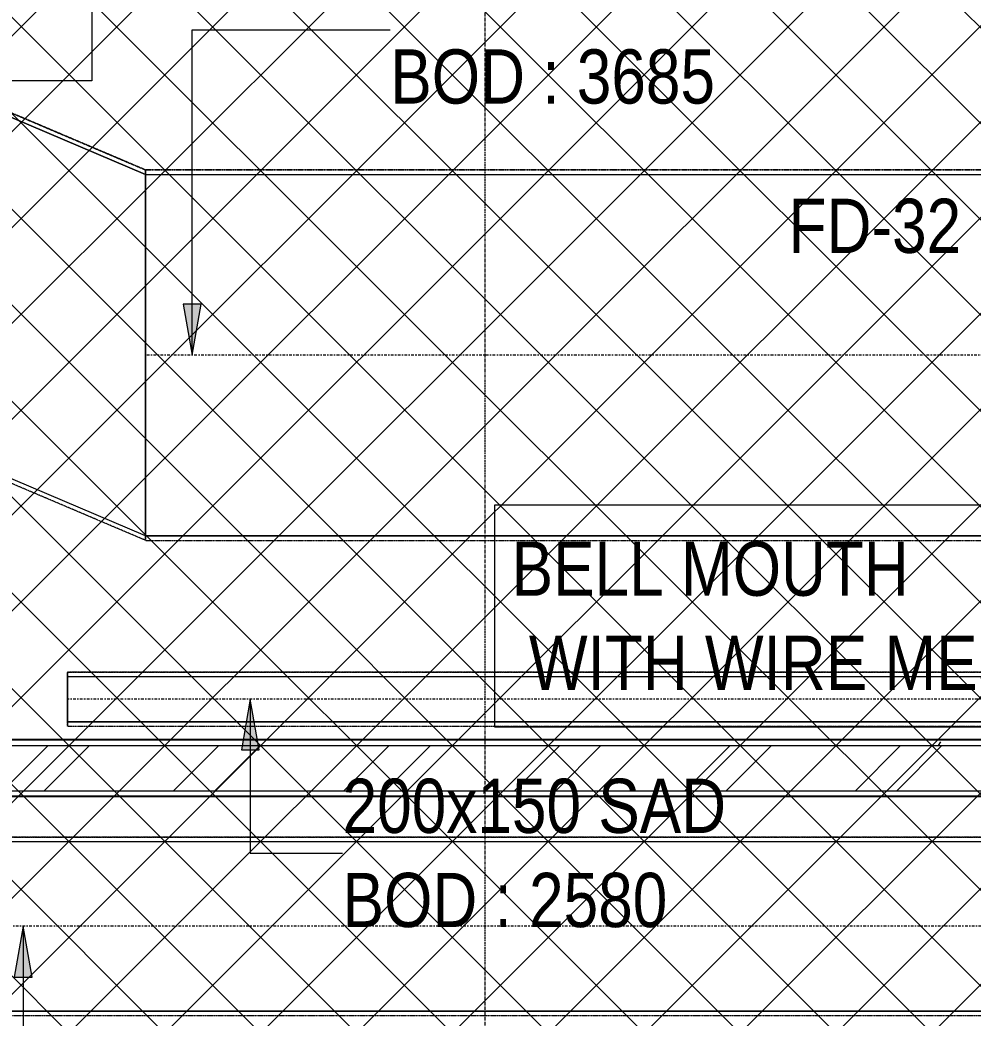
# Model space of a CAD drawing. Header units: inches. Extents: x -83664 to 20107, y -47222 to 19398.
# Drawn here: x -39030 to -34814, y -24271 to -19853 of the extents above; entities that cross this region are included whole.
import ezdxf

# ---------------------------------------------------------------- set-up
doc = ezdxf.new("R2010")
doc.units = ezdxf.units.IN
doc.header["$MEASUREMENT"] = 0
for name, pattern in [('Center', [29.999999, 12, -6, 6, -6]), ('Grid Line', [22.225, 12.7, -3.175, 3.175, -3.175]), ('Hidden 0_50', [1.0584, 0.5292, -0.5292])]:
    doc.linetypes.add(name, pattern=pattern)
for name, color, linetype, lineweight in [('A-DETL-GENF', 7, 'Continuous', 9), ('A-WALL', 7, 'Continuous', 9), ('A-WALL-PATT', 7, 'Continuous', 25), ('G-ANNO-TEXT', 7, 'Continuous', 9), ('M-HVAC-DUCT-CNTR', 7, 'Center', 9), ('M-HVAC-DUCT-IDEN', 7, 'Continuous', 18), ('S-GRID', 7, 'Continuous', 9)]:
    doc.layers.add(name, color=color, linetype=linetype, lineweight=lineweight)
doc.layers.add('M-HVAC-DUCT', color=7, linetype='Continuous', lineweight=9, true_color=0xffe97f)
doc.styles.add('Arial Narrow_21', font='ARIALN.TTF', dxfattribs={"height": 240})
pattern_1 = [(0, (0, 0), (1219.2, 304.8), [50.292, -864.108, 50.292, -864.108, -4876.8]), (0, (0, 0), (1219.2, 304.8), [-1828.8, 50.292, -1778.508, 50.292, -864.108, -2133.6]), (0, (0, 0), (1219.2, 304.8), [-4572, 50.292, -559.308, 50.292, -1473.708]), (120, (457.2, 152.4), (-873.56454, 903.4582), [50.292, -864.108, 50.292, -864.108, -4876.8]), (120, (457.2, 152.4), (-873.56454, 903.4582), [-1828.8, 50.292, -1778.508, 50.292, -864.108, -2133.6]), (120, (457.2, 152.4), (-873.56454, 903.4582), [-4572, 50.292, -559.308, 50.292, -1473.708]), (240, (609.6, 762), (-345.63546, -1208.2582), [50.292, -864.108, 50.292, -864.108, -4876.8]), (240, (609.6, 762), (-345.63546, -1208.2582), [-1828.8, 50.292, -1778.508, 50.292, -864.108, -2133.6]), (240, (609.6, 762), (-345.63546, -1208.2582), [-4572, 50.292, -559.308, 50.292, -1473.708])]

# ---------------------------------------------------------------- blocks, each defined once
blk = doc.blocks.new('M_Rec Transition - Length - Standard-9555191-FIRST FLOOR AC CONDITIONING LAYOUT - PART A')
at = {"layer": 'M-HVAC-DUCT', "color": 30, "true_color": 0xff7f00}
for p, q in [((0, 800), (0, -800)), ((0, 800), (800, 460)), ((0, 800), (800, 460)), ((0, -800), (0, 800)), ((800, -1140), (800, 460)), ((800, 460), (800, -1140)), ((0, -800), (800, -1140)), ((800, -1140), (0, -800))]:
    blk.add_line(p, q, dxfattribs=at)
blk = doc.blocks.new('TEMW-SMBZ-HO-BM-HVAC-00002_rvt-1-FIRST FLOOR AC CONDITIONING LAYOUT - PART A')
at = {"layer": 'M-HVAC-DUCT', "color": 30, "linetype": 'Hidden 0_50', "true_color": 0xff7f00}
for p, q in [((112981.4, 77855.8), (112181.4, 78195.8)), ((112181.4, 78195.8), (112981.4, 77855.8)), ((112981.4, 77855.8), (112981.4, 76215.8)), ((112981.4, 76215.8), (112981.4, 77855.8)), ((116959.4, 77855.8), (112981.4, 77855.8)), ((112981.4, 77855.8), (116959.4, 77855.8)), ((112981.4, 76215.8), (112981.4, 77855.8)), ((112981.4, 77855.8), (112981.4, 76215.8)), ((112981.4, 76215.8), (112181.4, 76555.8)), ((112981.4, 76215.8), (112181.4, 76555.8)), ((112981.4, 76215.8), (116959.4, 76215.8)), ((112981.4, 76215.8), (116959.4, 76215.8)), ((112636.5, 75632.8), (112636.5, 75392.8)), ((112636.5, 75392.8), (112636.5, 75632.8)), ((119033.5, 75632.8), (112636.5, 75632.8)), ((112636.5, 75632.8), (119033.5, 75632.8)), ((112636.5, 75392.8), (119033.5, 75392.8)), ((112636.5, 75392.8), (119033.5, 75392.8)), ((117549.4, 74902.3), (112389.3, 74902.3)), ((112389.3, 74902.3), (117549.4, 74902.3)), ((112389.3, 74112.3), (117549.4, 74112.3)), ((112389.3, 74112.3), (117549.4, 74112.3))]:
    blk.add_line(p, q, dxfattribs=at)
at = {"layer": 'M-HVAC-DUCT', "color": 30, "true_color": 0xff7f00}
for p, q in [((112981.4, 76235.8), (112981.4, 77835.8)), ((112981.4, 77835.8), (112981.4, 76235.8)), ((112981.4, 77835.8), (116959.4, 77835.8)), ((112981.4, 77835.8), (116959.4, 77835.8)), ((116959.4, 76235.8), (112981.4, 76235.8)), ((112981.4, 76235.8), (116959.4, 76235.8)), ((112636.5, 75412.8), (112636.5, 75612.8)), ((112636.5, 75612.8), (112636.5, 75412.8)), ((112636.5, 75612.8), (119033.5, 75612.8)), ((112636.5, 75612.8), (119033.5, 75612.8)), ((119033.5, 75412.8), (112636.5, 75412.8)), ((112636.5, 75412.8), (119033.5, 75412.8)), ((112389.3, 74882.3), (117549.4, 74882.3)), ((112389.3, 74882.3), (117549.4, 74882.3)), ((117549.4, 74132.3), (112389.3, 74132.3)), ((112389.3, 74132.3), (117549.4, 74132.3))]:
    blk.add_line(p, q, dxfattribs=at)
at = {"layer": 'M-HVAC-DUCT-CNTR', "color": 30, "true_color": 0xff7f00}
for p, q in [((116959.4, 77035.8), (112981.4, 77035.8)), ((119033.5, 75512.8), (112636.5, 75512.8)), ((117549.4, 74507.3), (112389.3, 74507.3))]:
    blk.add_line(p, q, dxfattribs=at)
at = {"layer": 'M-HVAC-DUCT', "color": 6, "linetype": 'Hidden 0_50', "lineweight": 9, "true_color": 0xff00ff, "rotation": 180}
blk.add_blockref('M_Rec Transition - Length - Standard-9555191-FIRST FLOOR AC CONDITIONING LAYOUT - PART A', (112981.4, 77035.8), dxfattribs=at)
blk = doc.blocks.new('TEMW-SMBZ-HO-BM-HVAC-00002_rvt-2-FIRST FLOOR AC CONDITIONING LAYOUT - PART A')
at = {"layer": 'M-HVAC-DUCT', "color": 30, "linetype": 'Hidden 0_50', "true_color": 0xff7f00}
for p, q in [((112981.4, 77855.8), (112181.4, 78195.8)), ((112181.4, 78195.8), (112981.4, 77855.8)), ((112981.4, 77855.8), (112981.4, 76215.8)), ((112981.4, 76215.8), (112981.4, 77855.8)), ((116959.4, 77855.8), (112981.4, 77855.8)), ((112981.4, 77855.8), (116959.4, 77855.8)), ((112981.4, 76215.8), (112981.4, 77855.8)), ((112981.4, 77855.8), (112981.4, 76215.8)), ((112981.4, 76215.8), (112181.4, 76555.8)), ((112981.4, 76215.8), (112181.4, 76555.8)), ((112981.4, 76215.8), (116959.4, 76215.8)), ((112981.4, 76215.8), (116959.4, 76215.8)), ((112636.5, 75632.8), (112636.5, 75392.8)), ((112636.5, 75392.8), (112636.5, 75632.8)), ((119033.5, 75632.8), (112636.5, 75632.8)), ((112636.5, 75632.8), (119033.5, 75632.8)), ((112636.5, 75392.8), (119033.5, 75392.8)), ((112636.5, 75392.8), (119033.5, 75392.8)), ((117549.4, 74902.3), (112389.3, 74902.3)), ((112389.3, 74902.3), (117549.4, 74902.3)), ((112389.3, 74112.3), (117549.4, 74112.3)), ((112389.3, 74112.3), (117549.4, 74112.3))]:
    blk.add_line(p, q, dxfattribs=at)
at = {"layer": 'M-HVAC-DUCT', "color": 30, "true_color": 0xff7f00}
for p, q in [((112981.4, 76235.8), (112981.4, 77835.8)), ((112981.4, 77835.8), (112981.4, 76235.8)), ((112981.4, 77835.8), (116959.4, 77835.8)), ((112981.4, 77835.8), (116959.4, 77835.8)), ((116959.4, 76235.8), (112981.4, 76235.8)), ((112981.4, 76235.8), (116959.4, 76235.8)), ((112636.5, 75412.8), (112636.5, 75612.8)), ((112636.5, 75612.8), (112636.5, 75412.8)), ((112636.5, 75612.8), (119033.5, 75612.8)), ((112636.5, 75612.8), (119033.5, 75612.8)), ((119033.5, 75412.8), (112636.5, 75412.8)), ((112636.5, 75412.8), (119033.5, 75412.8)), ((112389.3, 74882.3), (117549.4, 74882.3)), ((112389.3, 74882.3), (117549.4, 74882.3)), ((117549.4, 74132.3), (112389.3, 74132.3)), ((112389.3, 74132.3), (117549.4, 74132.3))]:
    blk.add_line(p, q, dxfattribs=at)
at = {"layer": 'M-HVAC-DUCT-CNTR', "color": 30, "true_color": 0xff7f00}
for p, q in [((116959.4, 77035.8), (112981.4, 77035.8)), ((119033.5, 75512.8), (112636.5, 75512.8)), ((117549.4, 74507.3), (112389.3, 74507.3))]:
    blk.add_line(p, q, dxfattribs=at)
at = {"layer": 'M-HVAC-DUCT', "color": 6, "linetype": 'Hidden 0_50', "lineweight": 9, "true_color": 0xff00ff, "rotation": 180}
blk.add_blockref('M_Rec Transition - Length - Standard-9555191-FIRST FLOOR AC CONDITIONING LAYOUT - PART A', (112981.4, 77035.8), dxfattribs=at)
blk = doc.blocks.new('SMBZ_Hospital Arch Model_2026_01_29_rvt-1-FIRST FLOOR AC CONDITIONING LAYOUT - PART A')
at = {"layer": 'A-WALL-PATT', "lineweight": 9, "true_color": 0xbbbbbb}
h = blk.add_hatch(dxfattribs=at)
h.set_pattern_fill('FP_13', color=9, style=0, pattern_type=2)
h.set_pattern_definition(pattern_1)
h.paths.add_polyline_path([(112345.2, 75307.7), (116934.4, 75307.7), (116934.4, 75332.7), (111409.4, 75332.7), (111409.4, 75307.7), (111554, 75307.7)])
h.paths.add_polyline_path([(119471.4, 75307.7), (119471.4, 75332.7), (117159.4, 75332.7), (117159.4, 75307.7), (119465.4, 75307.7)])
h = blk.add_hatch(dxfattribs=at)
h.set_pattern_fill('FP_12', color=9, style=0, pattern_type=2)
h.set_pattern_definition([(45, (0, 0), (-377.1708, 377.1708), []), (45, (0, 571.5), (-377.1708, 377.1708), [])])
h.paths.add_polyline_path([(119471.4, 75107.7), (119471.4, 75307.7), (111184.4, 75307.7), (111184.4, 75107.7), (117092, 75107.7)])
h.paths.add_polyline_path([(117354.8, 75123.2), (117354.8, 75273.2), (117778.8, 75273.2), (117778.8, 75123.2)])
h.paths.add_polyline_path([(118259, 75132.7), (118259, 75282.7), (118533, 75282.7), (118533, 75132.7)])
h = blk.add_hatch(dxfattribs=at)
h.set_pattern_fill('FP_13', color=9, style=0, pattern_type=2)
h.set_pattern_definition(pattern_1)
h.paths.add_polyline_path([(119471.4, 75082.7), (119471.4, 75107.7), (111159.4, 75107.7), (111159.4, 75082.7), (117092, 75082.7)])
at = {"layer": 'A-WALL', "color": 9, "lineweight": 25, "true_color": 0xbbbbbb}
for p, q in [((116909.4, 75332.7), (111409.4, 75332.7)), ((111159.4, 75082.7), (119471.4, 75082.7))]:
    blk.add_line(p, q, dxfattribs=at)
at = {"layer": 'A-WALL', "color": 9, "true_color": 0xbbbbbb}
for p, q in [((116909.4, 75332.7), (111409.4, 75332.7)), ((111409.4, 75307.7), (116934.4, 75307.7)), ((111159.4, 75082.7), (118471.4, 75082.7)), ((111184.4, 75107.7), (119471.4, 75107.7))]:
    blk.add_line(p, q, dxfattribs=at)

msp = doc.modelspace()

# ---------------------------------------------------------------- hatches: boundary and pattern name
at = {"layer": 'A-DETL-GENF', "true_color": 0xff0000}
h = msp.add_hatch(dxfattribs=at)
h.set_pattern_fill('FP_59', color=1, style=0, pattern_type=2)
h.set_pattern_definition([(45, (-151456.65, -98372.2), (-212.13203, 212.13203), []), (135, (-151456.65, -98372.2), (-212.13203, -212.13203), [])])
h.paths.add_polyline_path([(-62993, -37189.5), (-27297.3, -37189.5), (-27297.3, -98.4), (-62993, -98.4), (-62993, -33333)])
at = {"layer": 'M-HVAC-DUCT-IDEN', "lineweight": 9}
for points in [[(-38268.7, -21336.4), (-38229.1, -21111.4), (-38308.4, -21111.4)], [(-38011.3, -22859.4), (-38051, -23084.4), (-37971.7, -23084.4)], [(-39015.8, -23864.9), (-39055.5, -24089.9), (-38976.1, -24089.9)]]:
    msp.add_hatch(color=256, dxfattribs=at).paths.add_polyline_path(points)

# ---------------------------------------------------------------- linework, layer by layer
at = {"layer": 'G-ANNO-TEXT', "flags": 128}
for points in [[(-41066.2, -18721.1), (-38712.7, -18721.1), (-38712.7, -20122.1), (-41066.2, -20122.1)], [(-36929.9, -21999.3), (-34229.9, -21999.3), (-34229.9, -22983.3), (-36929.9, -22983.3)]]:
    msp.add_lwpolyline(points, close=True, dxfattribs=at)
at = {"layer": 'M-HVAC-DUCT-IDEN', "lineweight": 9}
for p, q in [((-38268.7, -19895.8), (-37391.9, -19895.8)), ((-38268.7, -21336.4), (-38268.7, -19895.8)), ((-38229.1, -21111.4), (-38308.4, -21111.4)), ((-38308.4, -21111.4), (-38268.7, -21336.4)), ((-38268.7, -21336.4), (-38229.1, -21111.4)), ((-38011.3, -22859.4), (-38051, -23084.4)), ((-37971.7, -23084.4), (-38011.3, -22859.4)), ((-38011.3, -22859.4), (-38011.3, -23541.1)), ((-38051, -23084.4), (-37971.7, -23084.4)), ((-38011.3, -23541.1), (-37603, -23541.1)), ((-39015.8, -23864.9), (-39055.5, -24089.9)), ((-38976.1, -24089.9), (-39015.8, -23864.9)), ((-39015.8, -23864.9), (-39015.8, -29967)), ((-39055.5, -24089.9), (-38976.1, -24089.9))]:
    msp.add_line(p, q, dxfattribs=at)
at = {"layer": 'S-GRID', "color": 254, "linetype": 'Grid Line', "true_color": 0xdcdcdc}
msp.add_line((-36972.3, -44103.7), (-36972.3, 15149.1), dxfattribs=at)

# ---------------------------------------------------------------- block references
at = {"lineweight": 5}
for name in ['SMBZ_Hospital Arch Model_2026_01_29_rvt-1-FIRST FLOOR AC CONDITIONING LAYOUT - PART A', 'TEMW-SMBZ-HO-BM-HVAC-00002_rvt-1-FIRST FLOOR AC CONDITIONING LAYOUT - PART A', 'TEMW-SMBZ-HO-BM-HVAC-00002_rvt-2-FIRST FLOOR AC CONDITIONING LAYOUT - PART A']:
    msp.add_blockref(name, (-151456.7, -98372.2), dxfattribs=at)

# ---------------------------------------------------------------- texts
at = {"layer": 'G-ANNO-TEXT', "char_height": 240, "attachment_point": 1, "style": 'Arial Narrow_21'}
for s, insert, width in [('FD-32', (-35629.8, -20644), 974.05), ('BELL MOUTH', (-36854.9, -22161.7), 2212.657), (' WITH WIRE MESH', (-36854.9, -22578.4), 3078.48)]:
    msp.add_mtext(s, dxfattribs=dict(at, insert=insert, width=width))
at = {"layer": 'M-HVAC-DUCT-IDEN', "lineweight": 9, "char_height": 240, "attachment_point": 1, "style": 'Arial Narrow_21'}
for s, insert, width in [('BOD : 3685', (-37391.9, -19982.9), 1803.797), ('200x150 SAD', (-37603, -23211.6), 2128.48), ('BOD : 2580', (-37603, -23628.3), 1803.797)]:
    msp.add_mtext(s, dxfattribs=dict(at, insert=insert, width=width))

doc.saveas('drawing.dxf')
